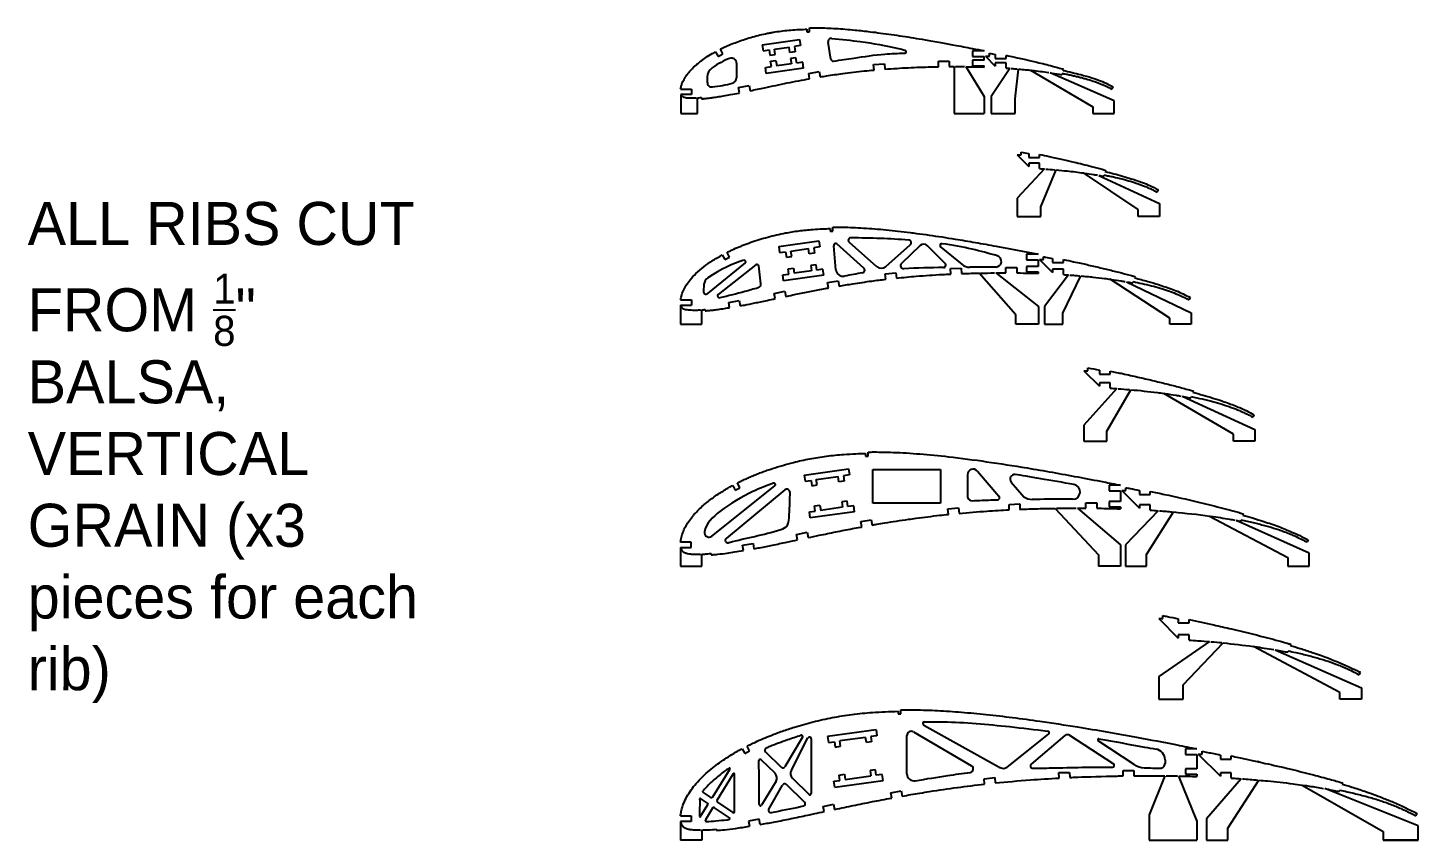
# Model space of a CAD drawing. Extents: x -15.1 to 20.4, y 10.7 to 48.6.
# Drawn here: x -15.13 to 17.17, y 29.76 to 48.64 of the extents above; entities that cross this region are included whole.
import ezdxf

# ---------------------------------------------------------------- set-up
doc = ezdxf.new("R2010")
doc.units = 0
doc.header["$MEASUREMENT"] = 0
for name, color, linetype in [('CUT_THESE', 255, 'CONTINUOUS'), ('MARK', 5, 'CONTINUOUS'), ('TEXT_FOR_GARY', 1, 'CONTINUOUS')]:
    doc.layers.add(name, color=color, linetype=linetype)

msp = doc.modelspace()

# ---------------------------------------------------------------- linework, layer by layer
at = {"layer": 'CUT_THESE', "linetype": 'Continuous'}
for p, q in [((2.97, 48.609), (2.97, 48.547)), ((2.97, 48.547), (3.033, 48.547)), ((3.033, 48.61), (3.033, 48.642)), ((3.033, 48.547), (3.033, 48.61)), ((1.017, 48.035), (0.959, 48.145)), ((1.932, 48.247), (2.798, 48.369)), ((1.932, 48.247), (1.951, 48.108)), ((2.214, 48.145), (2.555, 48.193)), ((2.232, 48.021), (2.214, 48.145)), ((2.572, 48.069), (2.555, 48.193)), ((2.818, 48.23), (2.679, 48.21)), ((2.679, 48.21), (2.696, 48.087)), ((2.798, 48.369), (2.818, 48.23)), ((0.848, 48.087), (0.907, 47.976)), ((0.907, 47.976), (1.017, 48.035)), ((1.951, 48.108), (2.091, 48.128)), ((2.091, 48.128), (2.108, 48.004)), ((2.108, 48.004), (2.232, 48.021)), ((2.128, 47.863), (2.252, 47.88)), ((2.145, 47.739), (2.128, 47.863)), ((2.252, 47.88), (2.269, 47.757)), ((2.696, 48.087), (2.572, 48.069)), ((2.716, 47.946), (2.592, 47.928)), ((2.592, 47.928), (2.609, 47.805)), ((2.733, 47.822), (2.716, 47.946)), ((2.873, 47.842), (2.733, 47.822)), ((2.892, 47.702), (2.873, 47.842)), ((6.026, 47.863), (6.276, 47.865)), ((6.028, 47.738), (6.026, 47.863)), ((6.276, 47.865), (6.278, 47.741)), ((7.086, 48.106), (6.819, 48.106)), ((6.819, 48.106), (6.819, 47.976)), ((6.819, 47.976), (7.086, 47.976)), ((7.086, 47.887), (6.819, 47.887)), ((6.819, 47.887), (6.819, 47.757)), ((7.086, 47.887), (7.086, 47.976)), ((7.118, 47.983), (7.211, 47.983)), ((7.118, 47.983), (7.346, 47.751)), ((7.211, 47.983), (7.211, 48.051)), ((7.346, 48.024), (7.346, 47.93)), ((7.346, 47.93), (7.596, 47.93)), ((7.596, 47.83), (7.346, 47.83)), ((7.346, 47.83), (7.346, 47.751)), ((7.596, 47.93), (7.596, 48.002)), ((7.596, 47.705), (7.596, 47.83)), ((2.006, 47.72), (2.145, 47.739)), ((2.026, 47.58), (2.006, 47.72)), ((2.892, 47.702), (2.026, 47.58)), ((2.609, 47.805), (2.269, 47.757)), ((3.012, 47.581), (3.258, 47.624)), ((3.033, 47.458), (3.012, 47.581)), ((3.258, 47.624), (3.279, 47.5)), ((4.521, 47.786), (4.77, 47.806)), ((4.531, 47.661), (4.521, 47.786)), ((4.77, 47.806), (4.78, 47.682)), ((6.394, 47.741), (6.394, 46.653)), ((6.66, 47.739), (7.086, 47.045)), ((6.819, 47.757), (7.086, 47.757)), ((7.086, 47.73), (7.086, 47.757)), ((7.687, 47.699), (7.255, 47.045)), ((7.807, 46.995), (7.885, 47.684)), ((8.168, 47.657), (9.61, 46.808)), ((10.11, 46.941), (8.619, 47.599)), ((8.896, 47.552), (8.902, 47.583)), ((8.925, 47.653), (8.933, 47.683)), ((0.037, 47.215), (0.287, 47.215)), ((0.287, 47.215), (0.287, 47.09)), ((1.382, 47.251), (1.627, 47.302)), ((1.407, 47.128), (1.382, 47.251)), ((1.627, 47.302), (1.652, 47.179)), ((10.057, 47.213), (10.088, 47.267)), ((0.287, 47.09), (0.039, 47.09)), ((0.039, 47.09), (0.039, 46.653)), ((0.429, 46.653), (0.429, 47.016)), ((0.52, 47.022), (0.52, 46.991)), ((7.086, 47.045), (7.086, 46.653)), ((7.255, 47.045), (7.255, 46.653)), ((7.807, 46.653), (7.807, 46.995)), ((10.11, 46.653), (10.11, 46.941)), ((0.039, 46.653), (0.429, 46.653)), ((6.394, 46.653), (7.086, 46.653)), ((7.255, 46.653), (7.807, 46.653)), ((9.61, 46.808), (9.61, 46.653)), ((9.61, 46.653), (10.11, 46.653)), ((7.856, 45.686), (7.949, 45.686)), ((7.856, 45.686), (8.125, 45.415)), ((7.949, 45.686), (7.949, 45.755)), ((8.125, 45.72), (8.125, 45.626)), ((8.125, 45.626), (8.375, 45.626)), ((8.375, 45.626), (8.375, 45.699)), ((8.488, 45.361), (7.856, 44.681)), ((8.375, 45.494), (8.125, 45.494)), ((8.125, 45.494), (8.125, 45.415)), ((8.375, 45.369), (8.375, 45.494)), ((8.406, 44.483), (8.758, 45.34)), ((10.664, 44.421), (9.397, 45.268)), ((9.91, 45.331), (9.902, 45.301)), ((9.753, 45.212), (11.164, 44.556)), ((9.868, 45.191), (9.874, 45.221)), ((7.856, 44.681), (7.856, 44.258)), ((11.105, 44.823), (11.136, 44.877)), ((7.856, 44.258), (8.406, 44.258)), ((8.406, 44.258), (8.406, 44.483)), ((10.664, 44.258), (10.664, 44.421)), ((11.164, 44.258), (10.664, 44.258)), ((11.164, 44.556), (11.164, 44.258)), ((3.508, 43.975), (3.508, 43.912)), ((3.571, 43.976), (3.571, 44.007)), ((3.571, 43.912), (3.571, 43.976)), ((2.317, 43.556), (3.25, 43.687)), ((3.25, 43.687), (3.269, 43.548)), ((3.508, 43.912), (3.571, 43.912)), ((1.005, 43.365), (1.064, 43.254)), ((1.064, 43.254), (1.175, 43.312)), ((1.175, 43.312), (1.116, 43.423)), ((2.317, 43.556), (2.337, 43.417)), ((2.337, 43.417), (2.476, 43.436)), ((2.476, 43.436), (2.493, 43.312)), ((2.493, 43.312), (2.617, 43.33)), ((2.6, 43.454), (3.006, 43.511)), ((2.617, 43.33), (2.6, 43.454)), ((3.023, 43.387), (3.006, 43.511)), ((3.147, 43.404), (3.023, 43.387)), ((3.269, 43.548), (3.13, 43.528)), ((3.13, 43.528), (3.147, 43.404)), ((8.341, 43.379), (8.073, 43.379)), ((8.073, 43.379), (8.073, 43.249)), ((8.466, 43.254), (8.466, 43.322)), ((2.531, 43.042), (2.655, 43.059)), ((2.549, 42.918), (2.531, 43.042)), ((2.655, 43.059), (2.673, 42.936)), ((3.079, 42.993), (2.673, 42.936)), ((3.185, 43.134), (3.061, 43.117)), ((3.061, 43.117), (3.079, 42.993)), ((3.203, 43.01), (3.185, 43.134)), ((3.342, 43.03), (3.203, 43.01)), ((3.361, 42.89), (3.342, 43.03)), ((6.308, 43.044), (6.558, 43.054)), ((6.314, 42.919), (6.308, 43.044)), ((6.558, 43.054), (6.563, 42.929)), ((7.595, 42.947), (7.595, 43.072)), ((7.595, 43.072), (7.845, 43.072)), ((7.845, 43.072), (7.845, 42.947)), ((8.073, 43.249), (8.341, 43.249)), ((8.341, 43.097), (8.073, 43.097)), ((8.073, 43.097), (8.073, 42.967)), ((8.073, 42.967), (8.341, 42.967)), ((8.341, 43.249), (8.341, 43.097)), ((8.341, 42.967), (8.341, 42.934)), ((8.372, 43.254), (8.466, 43.254)), ((8.372, 43.254), (8.68, 42.951)), ((8.68, 43.279), (8.68, 43.185)), ((8.68, 43.185), (8.93, 43.185)), ((8.93, 43.031), (8.68, 43.031)), ((8.68, 43.031), (8.68, 42.951)), ((8.93, 43.185), (8.93, 43.257)), ((8.93, 42.906), (8.93, 43.031)), ((2.41, 42.899), (2.549, 42.918)), ((2.429, 42.759), (2.41, 42.899)), ((3.361, 42.89), (2.429, 42.759)), ((3.452, 42.719), (3.698, 42.763)), ((3.474, 42.596), (3.452, 42.719)), ((3.698, 42.763), (3.72, 42.64)), ((4.789, 42.922), (5.037, 42.95)), ((4.802, 42.798), (4.789, 42.922)), ((5.037, 42.95), (5.051, 42.825)), ((7.827, 41.974), (6.97, 42.94)), ((7.358, 42.946), (8.353, 42.162)), ((9.049, 42.898), (8.494, 42.162)), ((8.92, 42.008), (9.337, 42.875)), ((11.402, 41.893), (10.018, 42.798)), ((10.396, 42.739), (11.902, 42.014)), ((10.545, 42.711), (10.551, 42.742)), ((10.59, 42.859), (10.582, 42.829)), ((2.209, 42.469), (2.454, 42.521)), ((2.235, 42.347), (2.209, 42.469)), ((2.454, 42.521), (2.48, 42.399)), ((11.877, 42.373), (11.847, 42.318)), ((0.036, 42.317), (0.286, 42.317)), ((0.037, 42.192), (0.286, 42.192)), ((0.037, 42.192), (0.037, 41.754)), ((0.286, 42.317), (0.286, 42.192)), ((0.531, 41.754), (0.531, 42.089)), ((0.609, 42.095), (0.609, 42.064)), ((1.153, 42.261), (1.4, 42.304)), ((1.175, 42.138), (1.153, 42.261)), ((1.4, 42.304), (1.421, 42.181)), ((8.353, 42.162), (8.353, 41.754)), ((8.494, 42.162), (8.494, 41.754)), ((8.92, 41.754), (8.92, 42.008)), ((11.902, 42.014), (11.902, 41.754)), ((0.037, 41.754), (0.531, 41.754)), ((7.827, 41.754), (7.827, 41.974)), ((8.353, 41.754), (7.827, 41.754)), ((8.494, 41.754), (8.92, 41.754)), ((11.402, 41.754), (11.402, 41.893)), ((11.902, 41.754), (11.402, 41.754)), ((9.499, 40.671), (9.499, 40.741)), ((9.405, 40.671), (9.499, 40.671)), ((9.405, 40.671), (9.768, 40.312)), ((9.768, 40.686), (9.768, 40.592)), ((9.768, 40.592), (10.018, 40.592)), ((10.018, 40.391), (9.768, 40.391)), ((9.768, 40.391), (9.768, 40.312)), ((10.018, 40.592), (10.018, 40.665)), ((10.018, 40.266), (10.018, 40.391)), ((10.171, 40.257), (9.405, 39.407)), ((9.938, 39.27), (10.495, 40.231)), ((12.878, 39.195), (11.26, 40.145)), ((11.687, 40.078), (13.378, 39.307)), ((11.889, 40.039), (11.896, 40.07)), ((11.942, 40.202), (11.934, 40.171)), ((13.358, 39.65), (13.328, 39.595)), ((9.405, 39.407), (9.405, 39.033)), ((9.938, 39.033), (9.938, 39.27)), ((12.878, 39.033), (12.878, 39.195)), ((13.378, 39.307), (13.378, 39.033)), ((4.393, 38.751), (4.393, 38.782)), ((9.405, 39.033), (9.938, 39.033)), ((13.378, 39.033), (12.878, 39.033)), ((4.33, 38.75), (4.33, 38.687)), ((4.33, 38.687), (4.393, 38.687)), ((4.393, 38.687), (4.393, 38.751)), ((2.907, 38.243), (3.94, 38.388)), ((2.907, 38.243), (2.926, 38.104)), ((2.926, 38.104), (3.066, 38.123)), ((3.066, 38.123), (3.083, 38)), ((3.189, 38.141), (3.696, 38.212)), ((3.207, 38.017), (3.189, 38.141)), ((3.714, 38.088), (3.696, 38.212)), ((3.959, 38.249), (3.82, 38.229)), ((3.82, 38.229), (3.837, 38.106)), ((3.94, 38.388), (3.959, 38.249)), ((4.502, 38.377), (6.078, 38.377)), ((4.502, 37.59), (4.502, 38.377)), ((6.078, 38.377), (6.078, 37.59)), ((6.701, 38.258), (6.701, 37.734)), ((6.933, 38.334), (7.431, 37.755)), ((1.246, 38.005), (1.305, 37.894)), ((1.305, 37.894), (1.415, 37.953)), ((1.415, 37.953), (1.357, 38.063)), ((3.083, 38), (3.207, 38.017)), ((3.837, 38.106), (3.714, 38.088)), ((7.716, 38.081), (8.01, 37.74)), ((10.259, 38.01), (9.992, 38.01)), ((9.992, 38.01), (9.992, 37.88)), ((9.992, 37.88), (10.259, 37.88)), ((10.259, 37.88), (10.259, 37.635)), ((10.291, 37.885), (10.384, 37.885)), ((10.291, 37.885), (10.697, 37.476)), ((10.384, 37.885), (10.384, 37.953)), ((10.697, 37.889), (10.697, 37.796)), ((10.947, 37.796), (10.947, 37.868)), ((3.149, 37.532), (3.273, 37.549)), ((3.166, 37.408), (3.149, 37.532)), ((3.273, 37.549), (3.29, 37.426)), ((3.797, 37.497), (3.29, 37.426)), ((3.903, 37.638), (3.779, 37.621)), ((3.779, 37.621), (3.797, 37.497)), ((3.921, 37.514), (3.903, 37.638)), ((4.06, 37.534), (3.921, 37.514)), ((4.079, 37.394), (4.06, 37.534)), ((6.078, 37.59), (4.502, 37.59)), ((6.245, 37.458), (6.494, 37.482)), ((6.494, 37.482), (6.506, 37.357)), ((7.666, 37.564), (7.915, 37.575)), ((7.671, 37.439), (7.666, 37.564)), ((7.915, 37.575), (7.921, 37.45)), ((8.739, 37.473), (9.748, 36.394)), ((9.261, 37.478), (10.259, 36.626)), ((9.454, 37.477), (9.454, 37.6)), ((9.454, 37.6), (9.704, 37.6)), ((9.704, 37.6), (9.704, 37.475)), ((10.259, 37.635), (9.992, 37.635)), ((9.992, 37.635), (9.992, 37.505)), ((9.992, 37.505), (10.259, 37.505)), ((10.259, 37.505), (10.259, 37.462)), ((10.697, 37.796), (10.947, 37.796)), ((10.947, 37.555), (10.697, 37.555)), ((10.697, 37.555), (10.697, 37.476)), ((10.947, 37.43), (10.947, 37.555)), ((3.027, 37.389), (3.166, 37.408)), ((3.047, 37.249), (3.027, 37.389)), ((4.079, 37.394), (3.047, 37.249)), ((4.221, 37.164), (4.467, 37.208)), ((4.243, 37.041), (4.221, 37.164)), ((4.467, 37.208), (4.489, 37.085)), ((6.258, 37.333), (6.245, 37.458)), ((11.133, 37.418), (10.369, 36.626)), ((10.864, 36.398), (11.487, 37.39)), ((12.325, 37.295), (14.143, 36.327)), ((14.643, 36.435), (12.942, 37.194)), ((13.044, 37.173), (13.05, 37.204)), ((13.103, 37.348), (13.095, 37.318)), ((2.729, 36.864), (2.973, 36.916)), ((2.755, 36.741), (2.729, 36.864)), ((2.973, 36.916), (2.999, 36.793)), ((0.035, 36.563), (0.285, 36.564)), ((0.035, 36.563), (0.035, 36.126)), ((0.285, 36.689), (0.036, 36.689)), ((0.285, 36.564), (0.285, 36.689)), ((1.473, 36.614), (1.719, 36.657)), ((1.494, 36.491), (1.473, 36.614)), ((1.719, 36.657), (1.741, 36.534)), ((10.259, 36.626), (10.259, 36.126)), ((10.369, 36.626), (10.369, 36.126)), ((14.619, 36.743), (14.586, 36.69)), ((0.531, 36.126), (0.531, 36.409)), ((0.747, 36.423), (0.747, 36.392)), ((9.748, 36.394), (9.748, 36.126)), ((10.864, 36.126), (10.864, 36.398)), ((14.143, 36.327), (14.143, 36.126)), ((14.643, 36.126), (14.643, 36.435)), ((0.035, 36.126), (0.531, 36.126)), ((10.259, 36.126), (9.748, 36.126)), ((10.369, 36.126), (10.864, 36.126)), ((14.143, 36.126), (14.643, 36.126)), ((11.145, 34.913), (11.239, 34.913)), ((11.145, 34.913), (11.598, 34.457)), ((11.239, 34.913), (11.239, 34.981)), ((11.598, 34.907), (11.598, 34.814)), ((11.598, 34.814), (11.848, 34.814)), ((11.848, 34.814), (11.848, 34.886)), ((12.327, 34.377), (11.145, 33.566)), ((11.848, 34.536), (11.598, 34.536)), ((11.598, 34.536), (11.598, 34.457)), ((11.713, 33.372), (12.639, 34.348)), ((11.848, 34.411), (11.848, 34.536)), ((15.355, 33.195), (13.345, 34.265)), ((14.21, 34.316), (14.201, 34.286)), ((13.851, 34.186), (15.855, 33.298)), ((14.144, 34.129), (14.15, 34.16)), ((15.801, 33.602), (15.831, 33.657)), ((15.831, 33.657), (15.804, 33.672)), ((11.145, 33.566), (11.145, 33.04)), ((11.713, 33.04), (11.713, 33.372)), ((15.855, 33.298), (15.855, 33.04)), ((11.145, 33.04), (11.713, 33.04)), ((15.355, 33.04), (15.355, 33.195)), ((15.855, 33.04), (15.355, 33.04)), ((5.089, 32.757), (5.089, 32.694)), ((5.089, 32.694), (5.152, 32.694)), ((5.152, 32.758), (5.152, 32.789)), ((5.152, 32.694), (5.152, 32.758)), ((4.577, 32.327), (3.451, 32.168)), ((4.577, 32.327), (4.596, 32.187)), ((3.069, 32.122), (3.069, 30.842)), ((3.451, 32.168), (3.471, 32.029)), ((3.471, 32.029), (3.61, 32.049)), ((3.61, 32.049), (3.627, 31.925)), ((4.333, 32.15), (3.734, 32.066)), ((3.751, 31.942), (3.734, 32.066)), ((4.351, 32.027), (4.333, 32.15)), ((4.474, 32.044), (4.351, 32.027)), ((4.596, 32.187), (4.457, 32.168)), ((4.457, 32.168), (4.474, 32.044)), ((1.468, 31.887), (1.527, 31.776)), ((1.527, 31.776), (1.637, 31.835)), ((1.637, 31.835), (1.579, 31.946)), ((3.627, 31.925), (3.751, 31.942)), ((12.03, 31.882), (11.763, 31.882)), ((11.763, 31.882), (11.763, 31.752)), ((11.763, 31.752), (12.03, 31.752)), ((12.03, 31.752), (12.03, 31.422)), ((12.062, 31.757), (12.155, 31.757)), ((12.062, 31.757), (12.578, 31.249)), ((12.155, 31.757), (12.155, 31.827)), ((12.578, 31.74), (12.578, 31.647)), ((12.828, 31.647), (12.828, 31.719)), ((4.566, 31.394), (4.442, 31.377)), ((4.442, 31.377), (4.459, 31.253)), ((4.583, 31.27), (4.566, 31.394)), ((8.824, 31.33), (9.074, 31.336)), ((9.074, 31.336), (9.078, 31.217)), ((10.316, 31.255), (10.316, 31.38)), ((10.316, 31.38), (10.566, 31.38)), ((10.566, 31.38), (10.566, 31.258)), ((11.292, 31.626), (11.292, 31.545)), ((12.03, 31.422), (11.763, 31.422)), ((11.763, 31.422), (11.763, 31.292)), ((12.578, 31.647), (12.828, 31.647)), ((3.597, 31.132), (3.736, 31.151)), ((3.616, 30.992), (3.597, 31.132)), ((3.616, 30.992), (4.742, 31.151)), ((3.719, 31.275), (3.842, 31.292)), ((3.736, 31.151), (3.719, 31.275)), ((3.842, 31.292), (3.86, 31.169)), ((3.86, 31.169), (4.459, 31.253)), ((4.722, 31.29), (4.583, 31.27)), ((4.742, 31.151), (4.722, 31.29)), ((7.086, 31.188), (7.334, 31.214)), ((7.099, 31.063), (7.086, 31.188)), ((7.334, 31.214), (7.348, 31.09)), ((8.828, 31.205), (8.824, 31.33)), ((11.284, 31.257), (10.924, 30.348)), ((12.03, 30.221), (11.614, 31.252)), ((11.763, 31.292), (12.03, 31.292)), ((12.03, 31.292), (12.03, 31.241)), ((13.057, 31.189), (12.252, 30.26)), ((12.828, 31.329), (12.578, 31.329)), ((12.578, 31.329), (12.578, 31.249)), ((12.752, 30.036), (13.472, 31.156)), ((12.828, 31.204), (12.828, 31.329)), ((14.478, 31.042), (16.357, 29.964)), ((15.412, 31.094), (15.403, 31.064)), ((4.918, 30.863), (5.164, 30.908)), ((4.94, 30.74), (4.918, 30.863)), ((5.164, 30.908), (5.186, 30.785)), ((17.173, 30.093), (15.002, 30.959)), ((15.34, 30.894), (15.346, 30.924)), ((3.346, 30.547), (3.591, 30.596)), ((3.37, 30.425), (3.346, 30.547)), ((3.591, 30.596), (3.615, 30.476)), ((17.117, 30.327), (17.147, 30.382)), ((0.284, 30.198), (0.034, 30.198)), ((0.034, 30.198), (0.034, 29.76)), ((0.034, 30.198), (0.034, 30.166)), ((0.036, 30.323), (0.284, 30.323)), ((0.284, 30.323), (0.284, 30.198)), ((1.86, 30.247), (1.614, 30.203)), ((1.614, 30.203), (1.635, 30.083)), ((1.882, 30.124), (1.86, 30.247)), ((10.924, 30.348), (10.924, 29.76)), ((12.03, 30.221), (12.03, 29.76)), ((12.252, 30.26), (12.252, 29.76)), ((17.173, 29.76), (17.173, 30.093)), ((0.531, 29.76), (0.031, 29.76)), ((0.531, 29.997), (0.531, 29.76)), ((0.873, 30.016), (0.873, 29.985)), ((10.924, 29.76), (12.03, 29.76)), ((12.252, 29.76), (12.752, 29.76)), ((12.752, 29.76), (12.752, 30.036)), ((16.357, 29.964), (16.357, 29.76)), ((17.173, 29.76), (16.357, 29.76)), ((16.357, 29.76), (17.173, 29.76))]:
    msp.add_line(p, q, dxfattribs=at)
at = {"layer": 'CUT_THESE', "color": 7, "linetype": 'Continuous'}
for p, q in [((3.525, 47.913), (3.464, 48.312)), ((1.336, 47.82), (1.336, 47.483)), ((0.655, 47.499), (0.655, 47.375)), ((4.294, 43.053), (3.666, 43.62)), ((3.951, 43.661), (4.591, 43.096)), ((3.643, 43.02), (3.594, 43.571)), ((4.802, 43.096), (5.373, 43.6)), ((5.603, 43.579), (5.169, 43.164)), ((6.182, 43.167), (5.771, 43.577)), ((6.079, 43.541), (6.579, 43.139)), ((1.537, 43.176), (0.659, 42.464)), ((1.784, 43.134), (0.91, 42.443)), ((1.901, 42.695), (1.852, 43.106)), ((0.578, 42.681), (0.565, 42.514)), ((0.76, 36.825), (2.228, 38)), ((2.458, 37.9), (1.093, 36.771)), ((5.687, 32.436), (7.472, 31.445)), ((2.867, 32.153), (2.455, 31.467)), ((2.609, 31.389), (2.995, 32.138)), ((5.295, 31.303), (5.295, 32.193)), ((5.443, 32.277), (6.796, 31.486)), ((7.622, 31.458), (8.583, 32.223)), ((8.964, 32.191), (8.184, 31.529)), ((9.073, 32.198), (10.095, 31.532)), ((10.577, 31.517), (9.738, 32.068)), ((2.01, 31.813), (2.373, 31.457)), ((0.783, 30.771), (1.184, 31.417)), ((2.23, 31.316), (1.909, 31.631)), ((1.254, 31.302), (0.881, 30.683)), ((2.253, 31.132), (1.918, 30.574)), ((2.082, 30.478), (2.407, 31.041)), ((2.916, 30.643), (2.498, 31.053)), ((2.635, 31.2), (3.021, 30.821)), ((0.663, 30.621), (0.498, 30.733)), ((0.557, 30.867), (0.72, 30.758)), ((0.494, 30.305), (0.67, 30.589)), ((0.773, 30.504), (0.611, 30.236)), ((1.173, 30.279), (0.821, 30.515)), ((0.89, 30.644), (1.25, 30.402))]:
    msp.add_line(p, q, dxfattribs=at)
for centre, radius, start, end in [((3.536, 48.323), 0.073, 81.6955, 188.7462), ((1.216, 47.82), 0.12, 0, 111.1337), ((3.578, 47.922), 0.0536, 188.7462, 278.5658), ((5.243, 48.089), 0.035, 271.8339, 75.4622), ((0.91, 47.499), 0.255, 124.4563, 180), ((0.762, 47.375), 0.107, 180, 277.0185), ((1.201, 47.483), 0.135, 283.9432, 360), ((3.637, 43.587), 0.0433, 47.9448, 179.5567), ((3.989, 43.703), 0.0569, 89.4126, 228.5611), ((5.332, 43.646), 0.062, 311.4349, 85.4914), ((5.686, 43.492), 0.12, 45.0816, 133.6731), ((6.108, 43.577), 0.0464, 81.8823, 231.1669), ((3.769, 43.586), 0.176, 179.5568, 185.0338), ((7.358, 43.214), 0.132, 270.0771, 73.9377), ((1.514, 43.204), 0.0362, 309.0351, 106.0595), ((1.81, 43.101), 0.0423, 6.8428, 128.3613), ((3.809, 43.034), 0.167, 185.0338, 280.9326), ((4.252, 43.007), 0.0619, 279.0759, 47.9447), ((4.697, 43.216), 0.16, 228.5611, 311.4349), ((5.218, 43.113), 0.0711, 133.6731, 273.045), ((6.141, 43.127), 0.0573, 270.8864, 45.0816), ((6.751, 43.353), 0.275, 231.1669, 270.6175), ((0.774, 42.666), 0.196, 123.0985, 175.5635), ((1.811, 42.684), 0.0906, 285.8521, 6.8428), ((0.623, 42.509), 0.0578, 175.5635, 309.0351), ((0.936, 42.41), 0.0419, 128.3613, 280.9633), ((2.206, 38.028), 0.035, 308.6715, 110.1634), ((2.505, 37.843), 0.0735, 359.7627, 129.5963), ((9.145, 37.857), 0.173, 269.7455, 80.0282), ((7.398, 37.72), 0.0477, 271.2792, 46.8196), ((8.202, 38.019), 0.338, 235.2973, 270.8245), ((0.695, 36.907), 0.105, 170.0416, 308.6716), ((1.129, 36.728), 0.056, 129.5963, 287.5544), ((5.706, 32.471), 0.0404, 91.0182, 240.9656), ((2.84, 32.169), 0.0318, 328.9668, 106.836), ((3.03, 32.12), 0.0392, 2.3451, 153.2849), ((5.393, 32.193), 0.098, 59.6831, 180), ((8.558, 32.255), 0.0402, 308.5364, 82.577), ((9.023, 32.121), 0.0913, 56.8905, 130.2749), ((9.752, 32.09), 0.0255, 80.2686, 236.7004), ((2.049, 31.854), 0.0564, 113.798, 225.5383), ((11.037, 31.626), 0.255, 0, 79.8426), ((1.173, 31.424), 0.0131, 328.1464, 114.1543), ((1.887, 31.609), 0.0309, 45.5238, 179.844), ((2.41, 31.494), 0.0524, 225.5383, 328.9668), ((2.744, 31.311), 0.156, 149.9702, 225.5383), ((6.756, 31.416), 0.0804, 277.155, 59.6831), ((7.537, 31.564), 0.135, 240.9655, 308.5364), ((8.219, 31.487), 0.0552, 130.2749, 271.0439), ((10.074, 31.499), 0.039, 269.5538, 56.8905), ((10.823, 31.893), 0.45, 236.7004, 268.262), ((11.179, 31.545), 0.112, 268.2624, 0), ((1.271, 31.292), 0.0189, 0.0093, 148.8839), ((2.125, 31.209), 0.15, 328.9668, 45.5238), ((2.457, 31.012), 0.0577, 45.5238, 149.9702), ((5.459, 31.303), 0.164, 180, 279.6515), ((0.491, 30.722), 0.0124, 56.1007, 182.1273), ((0.568, 30.885), 0.0213, 140.8386, 236.1465), ((0.745, 30.795), 0.0451, 236.1464, 328.1465), ((3.04, 30.842), 0.0287, 227.9572, 0.6191), ((0.65, 30.602), 0.0238, 328.1465, 56.1007), ((0.802, 30.487), 0.0342, 56.1007, 148.8838), ((0.906, 30.668), 0.0293, 148.8838, 236.1464), ((1.263, 30.422), 0.0244, 236.1464, 1.0504), ((1.892, 30.59), 0.0298, 178.4683, 328.9668), ((2.128, 30.451), 0.0537, 149.9702, 280.5965), ((2.877, 30.604), 0.0548, 282.2648, 45.5238), ((0.486, 30.31), 0.00908, 180.6091, 328.1466), ((0.634, 30.222), 0.0271, 148.8838, 271.7704), ((1.161, 30.262), 0.0204, 277.2534, 56.1007)]:
    msp.add_arc(centre, radius, start, end, dxfattribs=at)
at = {"layer": 'CUT_THESE', "linetype": 'Continuous'}
for centre, radius, start, end in [((6.83, 38.257), 0.129, 36.998, 180.7882), ((7.8, 38.152), 0.109, 84.0343, 220.2046), ((6.807, 37.757), 0.108, 192.4064, 277.2434)]:
    msp.add_arc(centre, radius, start, end, dxfattribs=at)
for points in [[(0.959, 48.145), (0.983, 48.158), (1.049, 48.189), (1.117, 48.22), (1.189, 48.251), (1.339, 48.31), (1.498, 48.366), (1.665, 48.418), (1.836, 48.465), (2.01, 48.505), (2.099, 48.523), (2.188, 48.539), (2.369, 48.566), (2.552, 48.586), (2.739, 48.6), (2.93, 48.608), (2.97, 48.609)], [(3.033, 48.642), (3.227, 48.642), (3.432, 48.636), (3.643, 48.626), (3.862, 48.611), (4.088, 48.59), (4.439, 48.552), (4.683, 48.521), (4.933, 48.487), (5.188, 48.449), (5.449, 48.408), (5.715, 48.364), (6.079, 48.299), (6.396, 48.242), (6.814, 48.162), (6.954, 48.134), (7.086, 48.108)], [(0.037, 47.215), (0.042, 47.248), (0.061, 47.317), (0.09, 47.392), (0.144, 47.493), (0.224, 47.603), (0.311, 47.698), (0.423, 47.801), (0.528, 47.884), (0.654, 47.972), (0.805, 48.064), (0.848, 48.087)], [(8.902, 47.583), (8.941, 47.576), (9.041, 47.556), (9.139, 47.535), (9.234, 47.513), (9.326, 47.49), (9.414, 47.467), (9.499, 47.443), (9.66, 47.391), (9.736, 47.363), (9.81, 47.334), (9.872, 47.307), (9.939, 47.276), (10.057, 47.213)], [(8.925, 47.653), (9.334, 47.553), (9.592, 47.48), (9.793, 47.408), (9.963, 47.334), (10.088, 47.267)], [(9.902, 45.301), (10.105, 45.25), (10.506, 45.135), (10.771, 45.046), (10.935, 44.978), (11.136, 44.877)], [(9.874, 45.221), (9.983, 45.2), (10.092, 45.177), (10.297, 45.128), (10.395, 45.102), (10.579, 45.047), (10.666, 45.018), (10.75, 44.987), (10.832, 44.955), (10.942, 44.906), (11.027, 44.864), (11.105, 44.823)], [(1.116, 43.423), (1.155, 43.443), (1.232, 43.48), (1.397, 43.552), (1.484, 43.588), (1.667, 43.656), (1.859, 43.72), (2.059, 43.778), (2.263, 43.829), (2.47, 43.873), (2.788, 43.923), (3.113, 43.956), (3.336, 43.969), (3.508, 43.975)], [(3.571, 44.007), (3.68, 44.008), (3.799, 44.007), (4.04, 44.001), (4.289, 43.989), (4.546, 43.971), (4.812, 43.947), (5.086, 43.918), (5.369, 43.884), (5.513, 43.865), (5.807, 43.825), (6.415, 43.732), (6.886, 43.653), (7.367, 43.567), (8.021, 43.442), (8.186, 43.41), (8.341, 43.379)], [(0.036, 42.317), (0.041, 42.348), (0.054, 42.408), (0.1, 42.538), (0.165, 42.658), (0.259, 42.788), (0.392, 42.93), (0.574, 43.087), (0.767, 43.224), (0.883, 43.295), (1.005, 43.365)], [(10.551, 42.742), (10.758, 42.699), (10.978, 42.647), (11.181, 42.59), (11.37, 42.529), (11.46, 42.497), (11.63, 42.426), (11.688, 42.4), (11.763, 42.363), (11.847, 42.318)], [(10.582, 42.829), (10.888, 42.749), (11.39, 42.589), (11.713, 42.457), (11.877, 42.373)], [(11.896, 40.07), (11.962, 40.057), (12.091, 40.029), (12.338, 39.97), (12.455, 39.939), (12.675, 39.874), (12.88, 39.802), (12.977, 39.764), (13.071, 39.723), (13.171, 39.677), (13.278, 39.622), (13.328, 39.595)], [(11.934, 40.172), (12.175, 40.105), (12.627, 39.965), (12.927, 39.855), (13.189, 39.739), (13.358, 39.65)], [(4.393, 38.782), (4.528, 38.783), (4.971, 38.775), (5.593, 38.738), (6.258, 38.673), (7.144, 38.558), (8.084, 38.412), (9.264, 38.203), (9.868, 38.088), (10.259, 38.01)], [(1.357, 38.063), (1.418, 38.094), (1.513, 38.14), (1.613, 38.185), (1.716, 38.23), (1.823, 38.273), (1.934, 38.316), (2.049, 38.357), (2.286, 38.436), (2.531, 38.507), (2.656, 38.54), (3.038, 38.624), (3.429, 38.687), (3.83, 38.727), (4.104, 38.743), (4.33, 38.75)], [(0.036, 36.689), (0.043, 36.742), (0.075, 36.868), (0.13, 37.007), (0.197, 37.126), (0.287, 37.254), (0.477, 37.462), (0.702, 37.656), (0.94, 37.824), (1.16, 37.958), (1.246, 38.005)], [(6.82, 37.65), (6.987, 37.659), (7.399, 37.672)], [(13.05, 37.204), (13.092, 37.196), (13.234, 37.166), (13.371, 37.134), (13.504, 37.102), (13.632, 37.068), (13.754, 37.033), (13.987, 36.958), (14.097, 36.917), (14.203, 36.875), (14.306, 36.831), (14.443, 36.766)], [(13.095, 37.318), (13.327, 37.249), (13.585, 37.169), (13.935, 37.048), (14.223, 36.93), (14.619, 36.743)], [(14.443, 36.766), (14.48, 36.748), (14.586, 36.69)], [(14.201, 34.286), (14.431, 34.217), (14.711, 34.126), (15.286, 33.911), (15.561, 33.79), (15.804, 33.672)], [(14.15, 34.16), (14.329, 34.122), (14.478, 34.088), (14.759, 34.016), (15.02, 33.938), (15.263, 33.853), (15.378, 33.808), (15.489, 33.76), (15.657, 33.68), (15.721, 33.647), (15.801, 33.602)], [(1.579, 31.946), (1.661, 31.987), (1.772, 32.04), (2.136, 32.197), (2.401, 32.295), (2.679, 32.387), (3.113, 32.51), (3.561, 32.609), (4.02, 32.682), (4.491, 32.73), (5.089, 32.757)], [(5.152, 32.789), (5.481, 32.789), (6.008, 32.773), (6.56, 32.736), (7.139, 32.682), (7.746, 32.611), (8.379, 32.526), (9.256, 32.392), (9.935, 32.278), (10.63, 32.154), (11.573, 31.974), (12.03, 31.882)], [(0.036, 30.323), (0.037, 30.342), (0.045, 30.397), (0.073, 30.515), (0.105, 30.61), (0.184, 30.778), (0.397, 31.078), (0.705, 31.378), (1.023, 31.619), (1.357, 31.827), (1.468, 31.887)], [(15.403, 31.064), (15.631, 30.996), (15.934, 30.897), (16.345, 30.745), (16.596, 30.645), (17.147, 30.382)], [(15.346, 30.924), (15.52, 30.888), (15.68, 30.851), (15.836, 30.812), (16.129, 30.732), (16.268, 30.689), (16.401, 30.644), (16.53, 30.597), (16.775, 30.495), (16.892, 30.441), (17.117, 30.327)]]:
    msp.add_spline(points, degree=3, dxfattribs=at)
at = {"layer": 'CUT_THESE', "color": 7, "linetype": 'Continuous'}
for points, knots in [([(3.546, 48.395), (3.79, 48.372), (4.269, 48.324), (4.872, 48.22), (5.198, 48.137), (5.252, 48.123)], [0, 0, 0, 0, 0.385283, 0.904165, 1, 1, 1, 1]), ([(3.586, 47.869), (3.757, 47.894), (4.128, 47.948), (4.708, 48.036), (5.078, 48.049), (5.245, 48.054)], [0, 0, 0, 0, 0.288979, 0.721172, 1, 1, 1, 1]), ([(7.395, 43.341), (7.187, 43.401), (6.789, 43.512), (6.352, 43.589), (6.114, 43.623)], [0, 0, 0, 0, 0.461426, 1, 1, 1, 1]), ([(1.836, 42.597), (1.727, 42.566), (1.45, 42.49), (1.14, 42.407), (0.944, 42.369)], [0, 0, 0, 0, 0.355161, 1, 1, 1, 1]), ([(2.194, 38.061), (2.027, 37.999), (1.608, 37.831), (1.022, 37.487), (0.628, 37.133), (0.591, 36.925)], [0, 0, 0, 0, 0.261891, 0.707852, 1, 1, 1, 1]), ([(1.146, 36.674), (1.153, 36.677), (1.553, 36.783), (2.003, 36.859), (2.547, 37.043), (2.567, 37.481), (2.578, 37.689), (2.578, 37.843)], [0, 0, 0, 0, 0.011105, 0.605587, 0.689813, 0.775999, 1, 1, 1, 1]), ([(9.144, 37.684), (8.879, 37.685), (8.579, 37.685), (8.269, 37.681), (8.207, 37.68)], [0, 0, 0, 0, 0.803049, 1, 1, 1, 1]), ([(5.706, 32.512), (5.854, 32.514), (6.484, 32.518), (7.468, 32.426), (8.27, 32.333), (8.563, 32.294)], [0, 0, 0, 0, 0.156272, 0.691176, 1, 1, 1, 1]), ([(2.027, 31.905), (2.058, 31.919), (2.212, 31.986), (2.484, 32.088), (2.728, 32.169), (2.831, 32.2)], [0, 0, 0, 0, 0.12162, 0.618319, 1, 1, 1, 1]), ([(9.756, 32.115), (10.116, 32.053), (10.568, 31.969), (10.99, 31.893), (11.082, 31.877)], [0, 0, 0, 0, 0.796359, 1, 1, 1, 1]), ([(1.156, 31.43), (1.12, 31.405), (1.007, 31.326), (0.797, 31.159), (0.63, 30.994), (0.556, 30.904), (0.552, 30.898)], [0, 0, 0, 0, 0.148044, 0.546566, 0.97327, 1, 1, 1, 1]), ([(5.486, 31.142), (5.754, 31.187), (6.159, 31.253), (6.589, 31.314), (6.766, 31.336)], [0, 0, 0, 0, 0.595113, 1, 1, 1, 1]), ([(8.22, 31.432), (8.365, 31.435), (8.981, 31.443), (9.594, 31.464), (10.073, 31.46)], [0, 0, 0, 0, 0.234984, 1, 1, 1, 1]), ([(10.81, 31.444), (10.857, 31.442), (10.979, 31.438), (11.098, 31.435), (11.176, 31.433)], [0, 0, 0, 0, 0.386141, 1, 1, 1, 1]), ([(1.288, 30.423), (1.287, 30.478), (1.293, 30.667), (1.289, 30.933), (1.29, 31.173), (1.29, 31.27), (1.29, 31.292)], [0, 0, 0, 0, 0.189757, 0.650835, 0.921057, 1, 1, 1, 1]), ([(2.889, 30.551), (2.865, 30.546), (2.614, 30.485), (2.378, 30.443), (2.138, 30.398)], [0, 0, 0, 0, 0.091868, 1, 1, 1, 1]), ([(0.635, 30.195), (0.71, 30.198), (0.867, 30.209), (1.049, 30.228), (1.147, 30.24), (1.164, 30.242)], [0, 0, 0, 0, 0.417537, 0.901822, 1, 1, 1, 1])]:
    msp.add_open_spline(points, degree=3, knots=knots, dxfattribs=at)
for points in [[(1.173, 47.931), (1.044, 47.881), (0.908, 47.808), (0.766, 47.71)], [(0.775, 47.268), (0.935, 47.288), (1.088, 47.316), (1.234, 47.352)], [(5.337, 43.708), (4.893, 43.743), (4.467, 43.755), (3.989, 43.76)], [(1.504, 43.239), (1.252, 43.167), (0.973, 43.03), (0.667, 42.831)], [(6.142, 43.07), (5.841, 43.065), (5.53, 43.058), (5.222, 43.042)], [(7.358, 43.082), (7.145, 43.081), (6.948, 43.08), (6.754, 43.078)], [(4.262, 42.946), (4.125, 42.924), (3.988, 42.899), (3.841, 42.87)], [(9.175, 38.028), (8.662, 38.118), (8.081, 38.217), (7.811, 38.26)], [(1.168, 31.436), (1.164, 31.434), (1.16, 31.432), (1.156, 31.43)], [(1.862, 30.59), (1.871, 30.93), (1.855, 31.247), (1.856, 31.609)], [(0.478, 30.722), (0.483, 30.582), (0.475, 30.458), (0.477, 30.31)]]:
    msp.add_open_spline(points, degree=3, dxfattribs=at)
at = {"layer": 'CUT_THESE', "linetype": 'Continuous'}
for points in [[(7.211, 48.051), (7.258, 48.042), (7.304, 48.032), (7.346, 48.024)], [(6.278, 47.741), (6.316, 47.741), (6.355, 47.741), (6.394, 47.741)], [(7.596, 47.705), (7.628, 47.703), (7.66, 47.701), (7.687, 47.699)], [(7.949, 45.755), (8.008, 45.744), (8.066, 45.732), (8.125, 45.72)], [(8.375, 45.369), (8.412, 45.367), (8.45, 45.364), (8.488, 45.361)], [(7.358, 42.946), (7.437, 42.946), (7.516, 42.947), (7.595, 42.947)], [(8.93, 42.906), (8.97, 42.903), (9.009, 42.901), (9.049, 42.898)], [(9.499, 40.741), (9.59, 40.722), (9.681, 40.703), (9.768, 40.686)], [(10.018, 40.266), (10.07, 40.263), (10.123, 40.26), (10.171, 40.257)], [(9.261, 37.478), (9.326, 37.478), (9.39, 37.477), (9.454, 37.477)], [(10.947, 37.43), (11.009, 37.426), (11.072, 37.422), (11.133, 37.418)], [(11.487, 37.39), (11.768, 37.361), (12.049, 37.333), (12.325, 37.295)], [(12.942, 37.194), (12.976, 37.187), (13.01, 37.18), (13.044, 37.174)], [(12.639, 34.348), (12.874, 34.321), (13.11, 34.293), (13.345, 34.265)], [(10.566, 31.258), (10.806, 31.258), (11.045, 31.258), (11.284, 31.257)], [(11.614, 31.252), (11.753, 31.248), (11.891, 31.245), (12.03, 31.241)], [(12.896, 31.199), (12.949, 31.196), (13.003, 31.192), (13.057, 31.189)], [(15.002, 30.959), (15.114, 30.937), (15.227, 30.915), (15.34, 30.894)]]:
    msp.add_open_spline(points, degree=3, dxfattribs=at)
for points, knots in [([(7.596, 48.002), (7.614, 47.998), (7.888, 47.94), (7.975, 47.921), (8.357, 47.833), (8.629, 47.765), (8.838, 47.711), (8.924, 47.686), (8.933, 47.683)], [0.546186, 0.546186, 0.546186, 0.546186, 0.576191, 0.988535, 1.252355, 1.629087, 1.864591, 1.895456, 1.895456, 1.895456, 1.895456]), ([(3.279, 47.501), (3.329, 47.509), (3.504, 47.537), (3.845, 47.587), (4.213, 47.631), (4.455, 47.654), (4.531, 47.661)], [0.250001, 0.250001, 0.250001, 0.250001, 0.399857, 0.781386, 1.28433, 1.512349, 1.512349, 1.512349, 1.512349]), ([(4.78, 47.682), (4.965, 47.694), (5.34, 47.719), (5.737, 47.732), (5.97, 47.737), (6.028, 47.738)], [1.793002, 1.793002, 1.793002, 1.793002, 2.309254, 2.840287, 3.011403, 3.011403, 3.011403, 3.011403]), ([(7.885, 47.684), (7.939, 47.679), (8.03, 47.671), (8.129, 47.661), (8.168, 47.657)], [0.7992572, 0.7992572, 0.7992572, 0.7992572, 0.9663942, 1.0783882, 1.0783882, 1.0783882, 1.0783882]), ([(8.619, 47.599), (8.69, 47.588), (8.783, 47.573), (8.875, 47.556), (8.896, 47.552)], [1.5391492, 1.5391492, 1.5391492, 1.5391492, 1.7546934, 1.8203803, 1.8203803, 1.8203803, 1.8203803]), ([(1.652, 47.179), (1.766, 47.203), (1.98, 47.249), (2.247, 47.305), (2.514, 47.36), (2.775, 47.411), (2.949, 47.443), (3.033, 47.458)], [1.183198, 1.183198, 1.183198, 1.183198, 1.487995, 1.757353, 2.029781, 2.300385, 2.557524, 2.557524, 2.557524, 2.557524]), ([(0.429, 47.016), (0.44, 47.016), (0.471, 47.018), (0.501, 47.021), (0.52, 47.022)], [0.4172316, 0.4172316, 0.4172316, 0.4172316, 0.45061098, 0.5077523, 0.5077523, 0.5077523, 0.5077523]), ([(0.52, 46.991), (0.526, 46.992), (0.546, 46.993), (0.595, 46.998), (0.673, 47.007), (0.777, 47.021), (0.898, 47.038), (1.04, 47.061), (1.207, 47.09), (1.332, 47.113), (1.402, 47.127), (1.407, 47.128)], [0, 0, 0, 0, 0.0188163, 0.0594138, 0.1490621, 0.2528181, 0.3741248, 0.5167322, 0.6851134, 0.882063, 0.8986828, 0.8986828, 0.8986828, 0.8986828]), ([(8.375, 45.699), (8.452, 45.683), (8.819, 45.604), (9.099, 45.54), (9.534, 45.433), (9.775, 45.37), (9.884, 45.339), (9.91, 45.331)], [0.632433, 0.632433, 0.632433, 0.632433, 0.791025, 1.383662, 1.799733, 2.059786, 2.140802, 2.140802, 2.140802, 2.140802]), ([(8.758, 45.34), (8.85, 45.332), (9.056, 45.312), (9.271, 45.286), (9.397, 45.268)], [0.9354366, 0.9354366, 0.9354366, 0.9354366, 1.1988737, 1.5784206, 1.5784206, 1.5784206, 1.5784206]), ([(8.466, 43.322), (8.483, 43.319), (8.643, 43.286), (8.663, 43.282), (8.68, 43.279)], [0.1588327, 0.1588327, 0.1588327, 0.1588327, 0.1792592, 0.3459073, 0.3459073, 0.3459073, 0.3459073]), ([(8.93, 43.257), (9.013, 43.239), (9.254, 43.188), (9.465, 43.141), (9.783, 43.068), (10.024, 43.009), (10.257, 42.95), (10.429, 42.904), (10.554, 42.869), (10.59, 42.859)], [0.673391, 0.673391, 0.673391, 0.673391, 0.844187, 1.165591, 1.476108, 1.774893, 1.919591, 2.196817, 2.309399, 2.309399, 2.309399, 2.309399]), ([(3.72, 42.64), (3.825, 42.658), (4.077, 42.7), (4.438, 42.753), (4.695, 42.785), (4.802, 42.798)], [0, 0, 0, 0, 0.319354, 0.768497, 1.094201, 1.094201, 1.094201, 1.094201]), ([(5.051, 42.825), (5.206, 42.841), (5.576, 42.876), (5.981, 42.903), (6.248, 42.916), (6.314, 42.919)], [1.367692, 1.367692, 1.367692, 1.367692, 1.807268, 2.413236, 2.611339, 2.611339, 2.611339, 2.611339]), ([(6.563, 42.929), (6.61, 42.931), (6.692, 42.934), (6.88, 42.938), (6.97, 42.94)], [2.6863827, 2.6863827, 2.6863827, 2.6863827, 3.0349676, 3.2983805, 3.2983805, 3.2983805, 3.2983805]), ([(7.845, 42.947), (7.951, 42.944), (8.137, 42.94), (8.28, 42.936), (8.341, 42.934)], [4.1908638, 4.1908638, 4.1908638, 4.1908638, 4.4475222, 4.6383044, 4.6383044, 4.6383044, 4.6383044]), ([(9.337, 42.875), (9.384, 42.871), (9.48, 42.862), (9.66, 42.844), (9.841, 42.823), (9.974, 42.805), (10.018, 42.798)], [1.0024657, 1.0024657, 1.0024657, 1.0024657, 1.1393634, 1.2787884, 1.5508532, 1.6835384, 1.6835384, 1.6835384, 1.6835384]), ([(10.396, 42.739), (10.438, 42.732), (10.488, 42.722), (10.536, 42.713), (10.545, 42.711)], [2.0709755, 2.0709755, 2.0709755, 2.0709755, 2.1906732, 2.2175018, 2.2175018, 2.2175018, 2.2175018]), ([(1.421, 42.181), (1.446, 42.185), (1.503, 42.195), (1.74, 42.242), (1.902, 42.276), (2.109, 42.32), (2.235, 42.347)], [0.7274418, 0.7274418, 0.7274418, 0.7274418, 0.9206403, 1.169708, 1.306288, 1.5221491, 1.5221491, 1.5221491, 1.5221491]), ([(2.48, 42.399), (2.527, 42.409), (2.633, 42.431), (2.974, 42.501), (3.202, 42.546), (3.452, 42.592), (3.466, 42.595), (3.474, 42.596)], [1.808321, 1.808321, 1.808321, 1.808321, 2.071345, 2.392057, 2.710768, 2.868225, 3.013336, 3.013336, 3.013336, 3.013336]), ([(0.531, 42.089), (0.55, 42.09), (0.576, 42.092), (0.602, 42.095), (0.609, 42.095)], [0.53758401, 0.53758401, 0.53758401, 0.53758401, 0.59286503, 0.61560759, 0.61560759, 0.61560759, 0.61560759]), ([(0.609, 42.064), (0.617, 42.065), (0.658, 42.068), (0.737, 42.077), (0.851, 42.09), (0.983, 42.108), (1.093, 42.125), (1.159, 42.136), (1.175, 42.138)], [0, 0, 0, 0, 0.0246397, 0.1233577, 0.2368753, 0.3687954, 0.5234305, 0.5704228, 0.5704228, 0.5704228, 0.5704228]), ([(10.018, 40.665), (10.116, 40.644), (10.357, 40.593), (10.648, 40.528), (10.994, 40.448), (11.318, 40.369), (11.58, 40.301), (11.786, 40.246), (11.889, 40.217), (11.942, 40.202)], [0.699901, 0.699901, 0.699901, 0.699901, 0.949772, 1.311016, 1.660028, 1.995873, 2.317026, 2.470213, 2.637176, 2.637176, 2.637176, 2.637176]), ([(10.495, 40.231), (10.6, 40.221), (10.806, 40.202), (11.058, 40.173), (11.211, 40.152), (11.26, 40.145)], [1.1227835, 1.1227835, 1.1227835, 1.1227835, 1.43847, 1.7442728, 1.8908295, 1.8908295, 1.8908295, 1.8908295]), ([(11.687, 40.078), (11.736, 40.069), (11.82, 40.053), (11.869, 40.043), (11.889, 40.039)], [2.3671151, 2.3671151, 2.3671151, 2.3671151, 2.4633774, 2.5314886, 2.5314886, 2.5314886, 2.5314886]), ([(10.384, 37.953), (10.415, 37.947), (10.518, 37.926), (10.623, 37.905), (10.697, 37.889)], [0.1361081, 0.1361081, 0.1361081, 0.1361081, 0.2227386, 0.4224374, 0.4224374, 0.4224374, 0.4224374]), ([(10.947, 37.868), (11.059, 37.844), (11.448, 37.762), (11.957, 37.647), (12.553, 37.5), (12.907, 37.405), (13.086, 37.353), (13.103, 37.348)], [0.727069, 0.727069, 0.727069, 0.727069, 1.04082, 1.81824, 2.363802, 2.865339, 2.920724, 2.920724, 2.920724, 2.920724]), ([(7.921, 37.45), (8.024, 37.455), (8.206, 37.462), (8.577, 37.47), (8.739, 37.473)], [3.3153816, 3.3153816, 3.3153816, 3.3153816, 3.8224452, 4.2157989, 4.2157989, 4.2157989, 4.2157989]), ([(9.704, 37.475), (9.78, 37.474), (10.004, 37.471), (10.158, 37.466), (10.259, 37.462)], [5.2851753, 5.2851753, 5.2851753, 5.2851753, 5.4562671, 5.7929415, 5.7929415, 5.7929415, 5.7929415]), ([(4.489, 37.085), (4.524, 37.091), (4.621, 37.108), (4.9, 37.155), (5.206, 37.202), (5.631, 37.261), (5.94, 37.299), (6.189, 37.326), (6.258, 37.333)], [0, 0, 0, 0, 0.10631, 0.294711, 0.851081, 1.034223, 1.58082, 1.78628, 1.78628, 1.78628, 1.78628]), ([(6.506, 37.357), (6.721, 37.377), (7.109, 37.408), (7.498, 37.431), (7.671, 37.439)], [2.036262, 2.036262, 2.036262, 2.036262, 2.682561, 3.204216, 3.204216, 3.204216, 3.204216]), ([(2.999, 36.793), (3.084, 36.811), (3.299, 36.856), (3.577, 36.913), (3.898, 36.977), (4.098, 37.015), (4.234, 37.039), (4.243, 37.041)], [2.289204, 2.289204, 2.289204, 2.289204, 2.550657, 2.945168, 3.141795, 3.531086, 3.557112, 3.557112, 3.557112, 3.557112]), ([(1.741, 36.534), (1.784, 36.542), (1.948, 36.572), (2.177, 36.619), (2.478, 36.682), (2.673, 36.724), (2.755, 36.741)], [1.022522, 1.022522, 1.022522, 1.022522, 1.135086, 1.441341, 1.786424, 2.038656, 2.038656, 2.038656, 2.038656]), ([(0.531, 36.409), (0.547, 36.409), (0.593, 36.411), (0.665, 36.416), (0.722, 36.421), (0.747, 36.423)], [0.5649342, 0.5649342, 0.5649342, 0.5649342, 0.6105818, 0.7048666, 0.7812222, 0.7812222, 0.7812222, 0.7812222]), ([(0.747, 36.392), (0.758, 36.393), (0.809, 36.397), (0.932, 36.41), (1.102, 36.431), (1.3, 36.46), (1.426, 36.48), (1.494, 36.491)], [0, 0, 0, 0, 0.032621, 0.1540558, 0.3715383, 0.5472922, 0.7539029, 0.7539029, 0.7539029, 0.7539029]), ([(11.239, 34.981), (11.274, 34.974), (11.383, 34.952), (11.511, 34.925), (11.598, 34.907)], [0.1334638, 0.1334638, 0.1334638, 0.1334638, 0.2357095, 0.4543731, 0.4543731, 0.4543731, 0.4543731]), ([(11.848, 34.886), (12.038, 34.846), (12.37, 34.775), (12.955, 34.643), (13.526, 34.504), (13.983, 34.382), (14.183, 34.323), (14.21, 34.316)], [0.750112, 0.750112, 0.750112, 0.750112, 1.33718, 1.758256, 2.554052, 3.097022, 3.179178, 3.179178, 3.179178, 3.179178]), ([(11.848, 34.411), (11.919, 34.406), (12.104, 34.394), (12.247, 34.384), (12.327, 34.377)], [0.7882893, 0.7882893, 0.7882893, 0.7882893, 0.9417894, 1.188589, 1.188589, 1.188589, 1.188589]), ([(13.851, 34.186), (13.908, 34.175), (14.028, 34.153), (14.104, 34.137), (14.144, 34.129)], [2.7937265, 2.7937265, 2.7937265, 2.7937265, 2.9150108, 3.049821, 3.049821, 3.049821, 3.049821]), ([(12.155, 31.827), (12.195, 31.819), (12.289, 31.8), (12.471, 31.762), (12.578, 31.74)], [0, 0, 0, 0, 0.1353886, 0.3262193, 0.3262193, 0.3262193, 0.3262193]), ([(12.828, 31.719), (12.886, 31.707), (13.605, 31.554), (13.257, 31.627), (14.138, 31.432), (14.573, 31.322), (15.094, 31.186), (15.316, 31.121), (15.412, 31.094)], [0.944306, 0.944306, 0.944306, 0.944306, 0.985475, 1.455981, 1.911918, 2.773903, 3.17384, 3.473259, 3.473259, 3.473259, 3.473259]), ([(5.186, 30.785), (5.251, 30.796), (5.436, 30.829), (6.12, 30.941), (6.676, 31.016), (7.099, 31.063)], [0, 0, 0, 0, 0.238996, 0.679126, 1.968179, 1.968179, 1.968179, 1.968179]), ([(7.348, 31.09), (7.607, 31.115), (8.044, 31.157), (8.599, 31.192), (8.828, 31.205)], [2.054724, 2.054724, 2.054724, 2.054724, 3.04246, 3.714117, 3.714117, 3.714117, 3.714117]), ([(9.078, 31.217), (9.136, 31.22), (9.363, 31.231), (9.902, 31.247), (10.27, 31.254), (10.316, 31.255)], [3.830578, 3.830578, 3.830578, 3.830578, 4.145771, 5.052562, 5.18358, 5.18358, 5.18358, 5.18358]), ([(12.828, 31.204), (12.834, 31.203), (12.856, 31.202), (12.879, 31.2), (12.896, 31.199)], [0.25039324, 0.25039324, 0.25039324, 0.25039324, 0.26829166, 0.31859878, 0.31859878, 0.31859878, 0.31859878]), ([(13.472, 31.156), (13.539, 31.15), (13.8, 31.126), (14.125, 31.09), (14.407, 31.052), (14.478, 31.042)], [1.439041, 1.439041, 1.439041, 1.439041, 1.648155, 2.24177, 2.444552, 2.444552, 2.444552, 2.444552]), ([(3.615, 30.476), (3.765, 30.508), (4.088, 30.575), (4.402, 30.639), (4.783, 30.711), (4.94, 30.74)], [2.825327, 2.825327, 2.825327, 2.825327, 3.226263, 3.688058, 4.013959, 4.013959, 4.013959, 4.013959]), ([(1.882, 30.124), (1.987, 30.143), (2.151, 30.172), (2.429, 30.226), (2.766, 30.296), (3.025, 30.351), (3.295, 30.409), (3.37, 30.425)], [1.02974, 1.02974, 1.02974, 1.02974, 1.334684, 1.508171, 1.891112, 2.31483, 2.479953, 2.479953, 2.479953, 2.479953]), ([(0.873, 29.985), (0.934, 29.991), (1.08, 30.004), (1.324, 30.035), (1.525, 30.066), (1.635, 30.083)], [0, 0, 0, 0, 0.1842027, 0.4392677, 0.7512107, 0.7512107, 0.7512107, 0.7512107]), ([(0.531, 29.997), (0.58, 29.998), (0.696, 30.001), (0.808, 30.011), (0.873, 30.016)], [0.5934267, 0.5934267, 0.5934267, 0.5934267, 0.7353768, 0.9316721, 0.9316721, 0.9316721, 0.9316721])]:
    msp.add_open_spline(points, degree=3, knots=knots, dxfattribs=at)
for points, start_tangent, end_tangent in [([(6.66, 47.739), (7.086, 47.73)], (1.058122, -0.011128), (0.970566, -0.027863)), ([(9.753, 45.212), (9.868, 45.191)], (0.981369, -0.175698), (0.984268, -0.185125))]:
    msp.add_spline(points, degree=3, dxfattribs=dict(at, start_tangent=start_tangent, end_tangent=end_tangent))
at = {"layer": 'MARK', "linetype": 'Continuous'}
for points in [[(6.425, 47.741), (6.493, 47.74), (6.561, 47.74), (6.629, 47.74)], [(8.519, 45.359), (8.588, 45.353), (8.657, 45.348), (8.727, 45.343)], [(7.001, 42.941), (7.11, 42.942), (7.218, 42.944), (7.327, 42.946)], [(10.202, 40.254), (10.289, 40.247), (10.376, 40.241), (10.463, 40.234)], [(12.358, 34.374), (12.452, 34.366), (12.545, 34.358), (12.607, 34.352)], [(13.377, 34.261), (13.524, 34.237), (13.672, 34.214), (13.819, 34.191)], [(11.315, 31.257), (11.404, 31.256), (11.493, 31.254), (11.582, 31.253)]]:
    msp.add_open_spline(points, degree=3, dxfattribs=at)
for points, knots in [([(7.718, 47.697), (7.747, 47.695), (7.791, 47.692), (7.838, 47.688), (7.853, 47.687)], [0.6343501, 0.6343501, 0.6343501, 0.6343501, 0.7243463, 0.764233, 0.764233, 0.764233, 0.764233]), ([(8.2, 47.654), (8.266, 47.646), (8.395, 47.631), (8.525, 47.613), (8.588, 47.604)], [1.1162237, 1.1162237, 1.1162237, 1.1162237, 1.3158866, 1.5075547, 1.5075547, 1.5075547, 1.5075547]), ([(0.059, 47.059), (0.066, 47.053), (0.087, 47.035), (0.124, 47.025), (0.179, 47.015), (0.234, 47.012), (0.289, 47.011), (0.341, 47.011), (0.379, 47.013), (0.398, 47.014)], [0.041486, 0.041486, 0.041486, 0.041486, 0.0632465, 0.1080555, 0.162949, 0.2272139, 0.2752343, 0.3276358, 0.3854245, 0.3854245, 0.3854245, 0.3854245]), ([(9.428, 45.264), (9.497, 45.254), (9.594, 45.239), (9.693, 45.222), (9.721, 45.218)], [1.6172156, 1.6172156, 1.6172156, 1.6172156, 1.8206709, 1.9029234, 1.9029234, 1.9029234, 1.9029234]), ([(9.08, 42.896), (9.119, 42.893), (9.196, 42.887), (9.269, 42.881), (9.306, 42.878)], [0.7450354, 0.7450354, 0.7450354, 0.7450354, 0.8544556, 0.9661522, 0.9661522, 0.9661522, 0.9661522]), ([(10.049, 42.794), (10.124, 42.783), (10.23, 42.767), (10.334, 42.75), (10.365, 42.744)], [1.7168538, 1.7168538, 1.7168538, 1.7168538, 1.9416445, 2.0344543, 2.0344543, 2.0344543, 2.0344543]), ([(0.05, 42.161), (0.052, 42.157), (0.063, 42.141), (0.087, 42.12), (0.131, 42.101), (0.195, 42.089), (0.288, 42.082), (0.394, 42.081), (0.467, 42.085), (0.5, 42.087)], [0.0339755, 0.0339755, 0.0339755, 0.0339755, 0.0462255, 0.0918343, 0.1266517, 0.188781, 0.2876301, 0.4061361, 0.5061894, 0.5061894, 0.5061894, 0.5061894]), ([(11.292, 40.14), (11.377, 40.128), (11.498, 40.11), (11.619, 40.089), (11.655, 40.083)], [1.9253566, 1.9253566, 1.9253566, 1.9253566, 2.1834729, 2.2931256, 2.2931256, 2.2931256, 2.2931256]), ([(8.771, 37.474), (8.805, 37.474), (8.971, 37.477), (9.115, 37.477), (9.23, 37.478)], [4.3140999, 4.3140999, 4.3140999, 4.3140999, 4.4054729, 4.757865, 4.757865, 4.757865, 4.757865]), ([(11.164, 37.415), (11.215, 37.412), (11.326, 37.404), (11.41, 37.397), (11.456, 37.393)], [0.9364681, 0.9364681, 0.9364681, 0.9364681, 1.0533599, 1.1914292, 1.1914292, 1.1914292, 1.1914292]), ([(12.356, 37.291), (12.506, 37.268), (12.699, 37.239), (12.871, 37.207), (12.911, 37.2)], [2.159388, 2.159388, 2.159388, 2.159388, 2.5455699, 2.6599715, 2.6599715, 2.6599715, 2.6599715]), ([(0.043, 36.532), (0.044, 36.53), (0.049, 36.516), (0.06, 36.498), (0.081, 36.474), (0.108, 36.452), (0.142, 36.438), (0.181, 36.426), (0.236, 36.416), (0.318, 36.409), (0.408, 36.406), (0.468, 36.407), (0.497, 36.407), (0.5, 36.408)], [0.0323417, 0.0323417, 0.0323417, 0.0323417, 0.0387083, 0.0760676, 0.0950708, 0.1351618, 0.1795132, 0.2041295, 0.257336, 0.3471487, 0.4498118, 0.5260134, 0.5333044, 0.5333044, 0.5333044, 0.5333044]), ([(13.088, 31.186), (13.148, 31.182), (13.272, 31.173), (13.384, 31.164), (13.44, 31.159)], [1.0766071, 1.0766071, 1.0766071, 1.0766071, 1.2369589, 1.4072742, 1.4072742, 1.4072742, 1.4072742]), ([(14.509, 31.037), (14.553, 31.031), (14.707, 31.008), (14.861, 30.984), (14.97, 30.964)], [2.4884481, 2.4884481, 2.4884481, 2.4884481, 2.6209496, 2.955349, 2.955349, 2.955349, 2.955349]), ([(0.04, 30.165), (0.04, 30.164), (0.044, 30.149), (0.059, 30.112), (0.103, 30.063), (0.176, 30.027), (0.254, 30.012), (0.332, 30.004), (0.409, 29.999), (0.462, 29.998), (0.496, 29.997), (0.5, 29.997)], [0.033058, 0.033058, 0.033058, 0.033058, 0.0354379, 0.081215, 0.1502451, 0.2278525, 0.3199405, 0.388839, 0.4641858, 0.5464208, 0.5573885, 0.5573885, 0.5573885, 0.5573885])]:
    msp.add_open_spline(points, degree=3, knots=knots, dxfattribs=at)

# ---------------------------------------------------------------- texts
at = {"layer": 'TEXT_FOR_GARY', "linetype": 'Continuous', "insert": (-15.134, 44.595), "char_height": 1, "attachment_point": 1}
msp.add_mtext_dynamic_manual_height_columns('\\A1;ALL RIBS CUT FROM {\\H0.7x;\\S1/8;}" BALSA, VERTICAL GRAIN (x3 pieces for each rib)', width=9.69934, gutter_width=1, heights=[0], dxfattribs=at)

doc.saveas('drawing.dxf')
